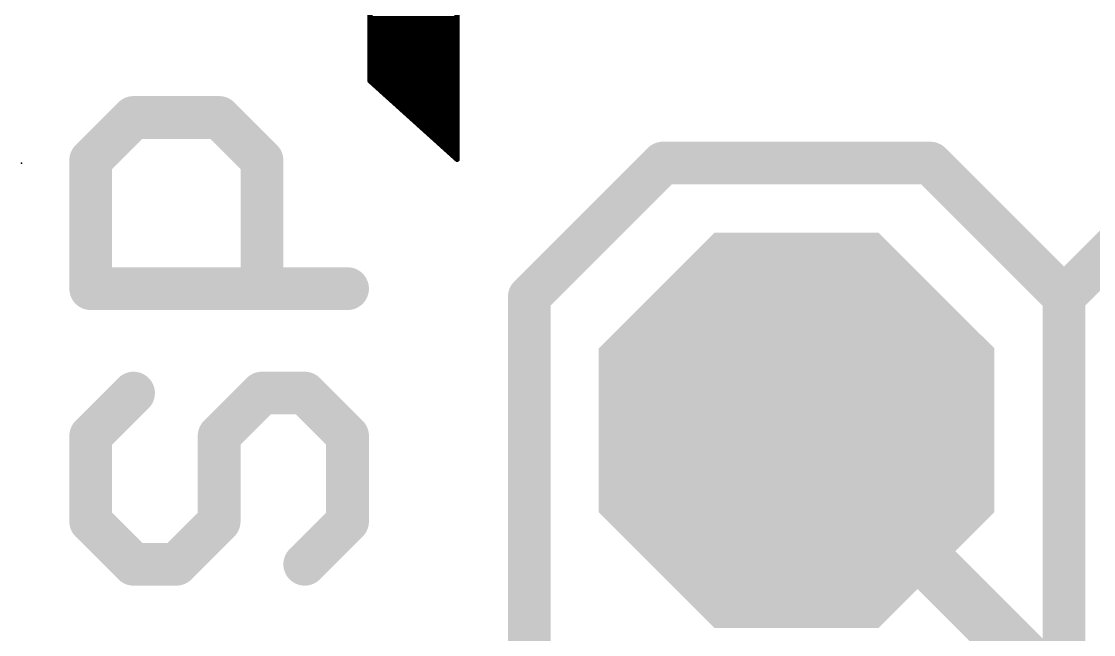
# Model space of a CAD drawing. Extents: x -66 to 17.9, y -10.2 to 50.9.
# Drawn here: x 2.67 to 7.76, y 26.97 to 29.88 of the extents above; entities that cross this region are included whole.
import ezdxf

# ---------------------------------------------------------------- set-up
doc = ezdxf.new("R2010")
doc.units = 0
for name, color, linetype in [('16', 132, 'CONTINUOUS'), ('17', 110, 'CONTINUOUS'), ('21', 41, 'CONTINUOUS'), ('23', 53, 'CONTINUOUS'), ('51', 53, 'CONTINUOUS')]:
    doc.layers.add(name, color=color, linetype=linetype)

# ---------------------------------------------------------------- blocks, each defined once
blk = doc.blocks.new('RECT')
blk.add_solid([(-0.5, -0.5), (0.5, -0.5), (-0.5, 0.5), (0.5, 0.5)])
blk = doc.blocks.new('OCTAGONP')
at = {"const_width": 0.5}
blk.add_lwpolyline([(-0.25, -0.1036), (-0.25, 0.1036), (-0.1036, 0.25), (0.1036, 0.25), (0.25, 0.1036), (0.25, -0.1036), (0.1036, -0.25), (-0.1036, -0.25), (-0.25, -0.1036), (-0.25, 0.1036)], dxfattribs=at)

msp = doc.modelspace()

# ---------------------------------------------------------------- linework, layer by layer
at = {"layer": '16', "const_width": 0.254}
msp.add_lwpolyline([(6.35, 27.94), (7.62, 26.67)], dxfattribs=at)
at = {"layer": '16', "const_width": 0.127}
msp.add_lwpolyline([(6.3949, 27.9849, 1), (6.3051, 27.8951)], format="xyb", dxfattribs=at)
at = {"layer": '21'}
for points, const_width in [([(4.3231, 29.6012), (4.3231, 31.6586)], 0.0254), ([(4.7371, 30.6578), (4.7371, 29.2278)], 0.0254), ([(4.3231, 29.8958), (4.7371, 29.8958)], 0.0254), ([(4.3231, 29.8704), (4.7371, 29.8704)], 0.0254), ([(4.3231, 29.845), (4.7371, 29.845)], 0.0254), ([(4.3231, 29.8196), (4.7371, 29.8196)], 0.0254), ([(4.3231, 29.7942), (4.7371, 29.7942)], 0.0254), ([(4.3231, 29.7688), (4.7371, 29.7688)], 0.0254), ([(4.3231, 29.7434), (4.7371, 29.7434)], 0.0254), ([(4.3231, 29.718), (4.7371, 29.718)], 0.0254), ([(4.3231, 29.6926), (4.7371, 29.6926)], 0.0254), ([(4.3231, 29.6672), (4.7371, 29.6672)], 0.0254), ([(4.3231, 29.6418), (4.7371, 29.6418)], 0.0254), ([(4.3231, 29.6164), (4.7371, 29.6164)], 0.0254), ([(4.7371, 29.2278), (4.3231, 29.6012)], 0.0254), ([(4.3344, 29.591), (4.7371, 29.591)], 0.0254), ([(4.3626, 29.5656), (4.7371, 29.5656)], 0.0254), ([(4.3907, 29.5402), (4.7371, 29.5402)], 0.0254), ([(2.9962, 29.2233), (3.1995, 29.4267)], 0.2032), ([(3.1995, 29.4267), (3.6063, 29.4267)], 0.2032), ([(3.6063, 29.4267), (3.8097, 29.2233)], 0.2032), ([(4.4189, 29.5148), (4.7371, 29.5148)], 0.0254), ([(4.4471, 29.4894), (4.7371, 29.4894)], 0.0254), ([(4.4752, 29.464), (4.7371, 29.464)], 0.0254), ([(4.5034, 29.4386), (4.7371, 29.4386)], 0.0254), ([(4.5315, 29.4132), (4.7371, 29.4132)], 0.0254), ([(4.5597, 29.3878), (4.7371, 29.3878)], 0.0254), ([(4.5879, 29.3624), (4.7371, 29.3624)], 0.0254), ([(4.616, 29.337), (4.7371, 29.337)], 0.0254), ([(2.9962, 28.6132), (2.9962, 29.2233)], 0.2032), ([(3.8097, 29.2233), (3.8097, 28.6132)], 0.2032), ([(4.6442, 29.3116), (4.7371, 29.3116)], 0.0254), ([(4.6724, 29.2862), (4.7371, 29.2862)], 0.0254), ([(4.7005, 29.2608), (4.7371, 29.2608)], 0.0254), ([(4.7287, 29.2354), (4.7371, 29.2354)], 0.0254), ([(4.2164, 28.6132), (2.9962, 28.6132)], 0.2032), ([(3.1995, 28.117), (2.9962, 27.9136)], 0.2032), ([(3.6063, 27.9136), (3.8097, 28.117)], 0.2032), ([(3.8097, 28.117), (4.013, 28.117)], 0.2032), ([(4.013, 28.117), (4.2164, 27.9136)], 0.2032), ([(2.9962, 27.9136), (2.9962, 27.5068)], 0.2032), ([(3.6063, 27.5068), (3.6063, 27.9136)], 0.2032), ([(4.2164, 27.9136), (4.2164, 27.5068)], 0.2032), ([(2.9962, 27.5068), (3.1995, 27.3035)], 0.2032), ([(3.4029, 27.3035), (3.6063, 27.5068)], 0.2032), ([(4.2164, 27.5068), (4.013, 27.3035)], 0.2032), ([(3.1995, 27.3035), (3.4029, 27.3035)], 0.2032)]:
    msp.add_lwpolyline(points, dxfattribs=dict(at, const_width=const_width))
for points, const_width in [([(4.3231, 29.8768, 1), (4.3231, 29.864)], 0.0127), ([(4.3231, 29.8514, 1), (4.3231, 29.8387)], 0.0127), ([(4.7371, 29.864, 1), (4.7371, 29.8768)], 0.0127), ([(4.7371, 29.8387, 1), (4.7371, 29.8514)], 0.0127), ([(4.3231, 29.826, 1), (4.3231, 29.8133)], 0.0127), ([(4.3231, 29.8006, 1), (4.3231, 29.7878)], 0.0127), ([(4.7371, 29.8133, 1), (4.7371, 29.826)], 0.0127), ([(4.7371, 29.7878, 1), (4.7371, 29.8006)], 0.0127), ([(4.3231, 29.7498, 1), (4.3231, 29.737)], 0.0127), ([(4.3231, 29.7752, 1), (4.3231, 29.7625)], 0.0127), ([(4.7371, 29.7625, 1), (4.7371, 29.7752)], 0.0127), ([(4.7371, 29.737, 1), (4.7371, 29.7498)], 0.0127), ([(4.3231, 29.7244, 1), (4.3231, 29.7116)], 0.0127), ([(4.3231, 29.699, 1), (4.3231, 29.6863)], 0.0127), ([(4.7371, 29.7116, 1), (4.7371, 29.7244)], 0.0127), ([(4.7371, 29.6863, 1), (4.7371, 29.699)], 0.0127), ([(4.3231, 29.6736, 1), (4.3231, 29.6608)], 0.0127), ([(4.3231, 29.6482, 1), (4.3231, 29.6354)], 0.0127), ([(4.7371, 29.6608, 1), (4.7371, 29.6736)], 0.0127), ([(4.7371, 29.6354, 1), (4.7371, 29.6482)], 0.0127), ([(4.3167, 29.6012, 1), (4.3295, 29.6012)], 0.0127), ([(4.3231, 29.6228, 1), (4.3231, 29.6101)], 0.0127), ([(4.3274, 29.6059, 1), (4.3188, 29.5965)], 0.0127), ([(4.3344, 29.5974, 1), (4.3344, 29.5846)], 0.0127), ([(4.7371, 29.6101, 1), (4.7371, 29.6228)], 0.0127), ([(4.7371, 29.5846, 1), (4.7371, 29.5974)], 0.0127), ([(4.3626, 29.572, 1), (4.3626, 29.5592)], 0.0127), ([(4.3907, 29.5466, 1), (4.3907, 29.5339)], 0.0127), ([(4.7371, 29.5592, 1), (4.7371, 29.572)], 0.0127), ([(4.7371, 29.5339, 1), (4.7371, 29.5466)], 0.0127), ([(3.1995, 29.4775, 1), (3.1995, 29.3759)], 0.1016), ([(3.2355, 29.3908, 1), (3.1636, 29.4626)], 0.1016), ([(3.6422, 29.4626, 1), (3.5704, 29.3908)], 0.1016), ([(3.6063, 29.3759, 1), (3.6063, 29.4775)], 0.1016), ([(4.4189, 29.5212, 1), (4.4189, 29.5084)], 0.0127), ([(4.4471, 29.4958, 1), (4.4471, 29.483)], 0.0127), ([(4.7371, 29.5084, 1), (4.7371, 29.5212)], 0.0127), ([(4.7371, 29.483, 1), (4.7371, 29.4958)], 0.0127), ([(4.4752, 29.4704, 1), (4.4752, 29.4577)], 0.0127), ([(4.5034, 29.445, 1), (4.5034, 29.4322)], 0.0127), ([(4.7371, 29.4577, 1), (4.7371, 29.4704)], 0.0127), ([(4.7371, 29.4322, 1), (4.7371, 29.445)], 0.0127), ([(4.5315, 29.4196, 1), (4.5315, 29.4068)], 0.0127), ([(4.5597, 29.3942, 1), (4.5597, 29.3815)], 0.0127), ([(4.7371, 29.4068, 1), (4.7371, 29.4196)], 0.0127), ([(4.7371, 29.3815, 1), (4.7371, 29.3942)], 0.0127), ([(4.5879, 29.3688, 1), (4.5879, 29.356)], 0.0127), ([(4.616, 29.3434, 1), (4.616, 29.3306)], 0.0127), ([(4.7371, 29.356, 1), (4.7371, 29.3688)], 0.0127), ([(4.7371, 29.3306, 1), (4.7371, 29.3434)], 0.0127), ([(2.9602, 29.2592, 1), (3.0321, 29.1874)], 0.1016), ([(3.047, 29.2233, 1), (2.9454, 29.2233)], 0.1016), ([(3.8605, 29.2233, 1), (3.7589, 29.2233)], 0.1016), ([(3.7737, 29.1874, 1), (3.8456, 29.2592)], 0.1016), ([(4.6442, 29.318, 1), (4.6442, 29.3053)], 0.0127), ([(4.6724, 29.2926, 1), (4.6724, 29.2798)], 0.0127), ([(4.7371, 29.3053, 1), (4.7371, 29.318)], 0.0127), ([(4.7371, 29.2798, 1), (4.7371, 29.2926)], 0.0127), ([(4.7005, 29.2672, 1), (4.7005, 29.2544)], 0.0127), ([(4.7287, 29.2418, 1), (4.7287, 29.2291)], 0.0127), ([(4.7371, 29.2544, 1), (4.7371, 29.2672)], 0.0127), ([(4.7371, 29.2291, 1), (4.7371, 29.2418)], 0.0127), ([(4.7307, 29.2278, 1), (4.7435, 29.2278)], 0.0127), ([(4.7328, 29.2231, 1), (4.7414, 29.2325)], 0.0127), ([(2.9962, 28.664, 1), (2.9962, 28.5624)], 0.1016), ([(4.2164, 28.5624, 1), (4.2164, 28.664)], 0.1016), ([(2.9454, 28.6132, 1), (3.047, 28.6132)], 0.1016), ([(3.7589, 28.6132, 1), (3.8605, 28.6132)], 0.1016), ([(3.2355, 28.081, 1), (3.1636, 28.1529)], 0.1016), ([(3.8097, 28.1678, 1), (3.8097, 28.0662)], 0.1016), ([(3.8456, 28.081, 1), (3.7737, 28.1529)], 0.1016), ([(4.0489, 28.1529, 1), (3.9771, 28.081)], 0.1016), ([(4.013, 28.0662, 1), (4.013, 28.1678)], 0.1016), ([(2.9602, 27.9495, 1), (3.0321, 27.8777)], 0.1016), ([(3.047, 27.9136, 1), (2.9454, 27.9136)], 0.1016), ([(3.6571, 27.9136, 1), (3.5555, 27.9136)], 0.1016), ([(3.5704, 27.9495, 1), (3.6422, 27.8777)], 0.1016), ([(4.2672, 27.9136, 1), (4.1656, 27.9136)], 0.1016), ([(4.1805, 27.8777, 1), (4.2523, 27.9495)], 0.1016), ([(3.0321, 27.5428, 1), (2.9602, 27.4709)], 0.1016), ([(3.6422, 27.4709, 1), (3.5704, 27.5428)], 0.1016), ([(4.2523, 27.4709, 1), (4.1805, 27.5428)], 0.1016), ([(2.9454, 27.5068, 1), (3.047, 27.5068)], 0.1016), ([(3.5555, 27.5068, 1), (3.6571, 27.5068)], 0.1016), ([(4.1656, 27.5068, 1), (4.2672, 27.5068)], 0.1016), ([(3.1995, 27.3543, 1), (3.1995, 27.2527)], 0.1016), ([(3.1636, 27.2676, 1), (3.2355, 27.3394)], 0.1016), ([(3.367, 27.3394, 1), (3.4388, 27.2676)], 0.1016), ([(3.4029, 27.2527, 1), (3.4029, 27.3543)], 0.1016), ([(3.9771, 27.3394, 1), (4.0489, 27.2676)], 0.1016)]:
    msp.add_lwpolyline(points, format="xyb", dxfattribs=dict(at, const_width=const_width))
at = {"layer": '23'}
msp.add_point((2.667, 29.21), dxfattribs=at)
at = {"layer": '51', "const_width": 0.2032}
for points in [[(5.08, 28.575), (5.715, 29.21)], [(5.715, 29.21), (6.985, 29.21)], [(6.985, 29.21), (7.62, 28.575)], [(7.62, 28.575), (8.255, 29.21)], [(5.08, 24.765), (5.08, 28.575)], [(7.62, 28.575), (7.62, 24.765)]]:
    msp.add_lwpolyline(points, dxfattribs=at)
at = {"layer": '51', "const_width": 0.1016}
for points in [[(5.715, 29.2608, 1), (5.715, 29.1592)], [(5.7509, 29.1741, 1), (5.6791, 29.2459)], [(7.0209, 29.2459, 1), (6.9491, 29.1741)], [(6.985, 29.1592, 1), (6.985, 29.2608)], [(5.1308, 28.575, 1), (5.0292, 28.575)], [(5.0441, 28.6109, 1), (5.1159, 28.5391)], [(7.6708, 28.575, 1), (7.5692, 28.575)], [(7.5841, 28.6109, 1), (7.6559, 28.5391)], [(7.5841, 28.5391, 1), (7.6559, 28.6109)]]:
    msp.add_lwpolyline(points, format="xyb", dxfattribs=at)

# ---------------------------------------------------------------- block references
at = {"layer": '17', "xscale": 1.8796, "yscale": 1.8796}
msp.add_blockref('OCTAGONP', (6.35, 27.94), dxfattribs=at)
msp.add_blockref('OCTAGONP', (6.35, 27.94), dxfattribs=at)
at = {"layer": '51', "xscale": 0.508, "yscale": 0.508}
msp.add_blockref('RECT', (6.35, 27.94), dxfattribs=at)

doc.saveas('drawing.dxf')
